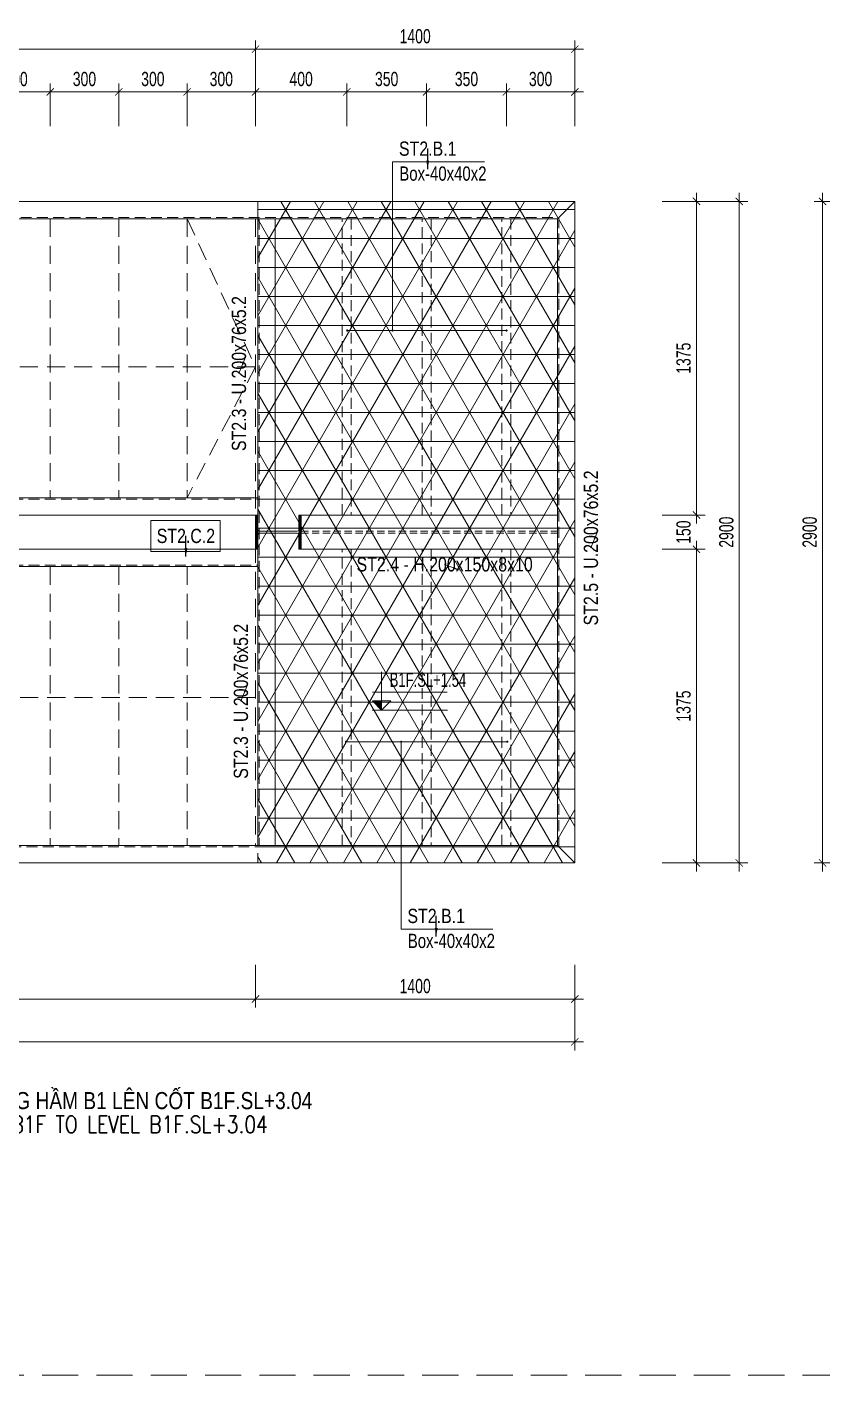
# Model space of a CAD drawing. Header units: millimetres. Extents: x 80771 to 163038, y -101774 to -59328.
# Drawn here: x 106016 to 109502, y -65653 to -59743 of the extents above; entities that cross this region are included whole.
import ezdxf
from ezdxf.enums import TextEntityAlignment as Align

# ---------------------------------------------------------------- set-up
doc = ezdxf.new("R2010")
doc.units = ezdxf.units.MM
doc.linetypes.add('HIDDEN2', pattern=[4.762499999999999, 3.175, -1.5875])
for name, color, linetype, lineweight in [('$0$NDC_S_ANNO', 7, 'Continuous', 20), ('$0$NDC_S_DIM', 1, 'Continuous', 15), ('NDC_S-ANNO', 7, 'Continuous', 20), ('NDC_S-BEAM-NAME-VERT', 7, 'Continuous', 20), ('NDC_S-BEAM-STEL', 30, 'HIDDEN2', 18), ('NDC_S-COLS-NAME', 7, 'Continuous', 20), ('NDC_S-COLS-STEL', 2, 'Continuous', 20), ('NDC_S-DIMS', 1, 'Continuous', 15), ('NDC_S-HIDN', 8, 'HIDDEN2', 13), ('NDC_S-MARK', 1, 'Continuous', 15), ('NDC_S-TABL', 3, 'Continuous', 20), ('NDC_S-TEXT-SYMB', 7, 'Continuous', 20), ('NDC_S-TEXT-VIE', 7, 'Continuous', 20), ('NDC_S_ANNO', 7, 'Continuous', 20), ('NDC_S_BEAM NAME', 7, 'Continuous', 9), ('NDC_S_CONTINUOUS', 3, 'Continuous', 20), ('NDC_S_DIM', 1, 'Continuous', 15), ('NDC_S_ENG TITLE', 3, 'Continuous', 20), ('NDC_S_HATCH MATERIAL', 8, 'Continuous', 13), ('NDC_S_HIDDEN', 8, 'HIDDEN2', 13), ('NDC_S_TEXT SYMBOL', 7, 'Continuous', 20), ('NDC_S_VN TITLE', 6, 'Continuous', 35)]:
    doc.layers.add(name, color=color, linetype=linetype, lineweight=lineweight)
doc.styles.add('$0$ARIAL', font='arial.ttf', dxfattribs={"width": 0.8})
doc.styles.add('$0$NDC_DIM', font='', dxfattribs={"width": 0.75})
doc.styles.add('ARIAL', font='arial.ttf', dxfattribs={"width": 0.8})
doc.styles.add('NDC_ANNO', font='', dxfattribs={"width": 0.8})
doc.styles.add('NDC_ARIAL', font='arial.ttf', dxfattribs={"width": 0.85})
doc.styles.add('NDC_DIM', font='', dxfattribs={"width": 0.75})
doc.styles.add('NDC_EN TXT', font='romans.shx', dxfattribs={"width": 0.8})
doc.styles.add('NDC_VIE TXT', font='arial.ttf', dxfattribs={"width": 0.8})
doc.styles.get('$0$NDC_DIM').set_extended_font_data('Dotum')
doc.styles.get('NDC_ANNO').set_extended_font_data('Dotum')
doc.styles.get('NDC_DIM').set_extended_font_data('Dotum')
doc.dimstyles.new('$0$NDC_dim_iso', dxfattribs={"dimtxt": 2.5, "dimasz": 1, "dimexe": 1.5, "dimexo": 2.5, "dimgap": 1, "dimtad": 1, "dimdec": 0, "dimzin": 0, "dimdsep": 46, "dimtxsty": '$0$NDC_DIM', "dimblk": '$0$DIMMARK', "dimcen": 0.09, "dimdle": 1.2, "dimclrd": 1, "dimclre": 1, "dimclrt": 3, "dimadec": 0, "dimazin": 0, "dimtfac": 1, "dimtdec": 0, "dimtix": 1, "dimtofl": 0, "dimtmove": 0, "dimatfit": 3, "dimfxl": 8, "dimfxlon": 1, "dimtolj": 1, "dimtzin": 0, "dimarcsym": 0})
doc.dimstyles.new('NDC_dim_25', dxfattribs={"dimscale": 25, "dimtxt": 2.5, "dimasz": 1.5, "dimexe": 1.5, "dimexo": 2.5, "dimgap": 1, "dimtad": 1, "dimdec": 0, "dimrnd": 0.001, "dimzin": 0, "dimdsep": 46, "dimtxsty": 'NDC_DIM', "dimblk": 'DIMMARK', "dimcen": 0, "dimdle": 1.2, "dimclrd": 256, "dimclre": 256, "dimclrt": 3, "dimadec": 0, "dimazin": 0, "dimtfac": 1, "dimtdec": 0, "dimtix": 1, "dimtofl": 0, "dimtmove": 2, "dimatfit": 3, "dimfxl": 6, "dimfxlon": 1, "dimtolj": 1, "dimtzin": 0, "dimlwd": -1, "dimlwe": -1, "dimarcsym": 0})
doc.dimstyles.new('NDC_dim_iso', dxfattribs={"dimtxt": 2.5, "dimasz": 1.5, "dimexe": 1.5, "dimexo": 1.5, "dimgap": 1, "dimtad": 1, "dimdec": 0, "dimrnd": 0.001, "dimzin": 0, "dimdsep": 46, "dimtxsty": 'NDC_DIM', "dimblk": 'DIMMARK', "dimcen": 0, "dimdle": 1.2, "dimclrd": 256, "dimclre": 256, "dimclrt": 3, "dimadec": 0, "dimazin": 0, "dimtfac": 1, "dimtdec": 0, "dimtix": 1, "dimtofl": 0, "dimtmove": 2, "dimatfit": 3, "dimfxl": 6, "dimfxlon": 1, "dimtolj": 1, "dimtzin": 0, "dimlwd": -1, "dimlwe": -1, "dimarcsym": 0})
pattern_1 = [(0, (-104314.9308986641, 63407.9157860844), (0, 127), []), (59.99999999999999, (-104314.9308986641, 63407.9157860844), (-109.9852262806237, 63.50000000000001), []), (120, (-104314.9308986641, 63407.9157860844), (-109.9852262806237, -63.49999999999997), [])]

# ---------------------------------------------------------------- blocks, each defined once
blk = doc.blocks.new('*U99')
for p, q in [((0.6502196850394916, 7.480314686706894), (-1.86925590551001, 7.480314686706895)), ((0.9260196850394917, 7.204514686706894), (0.9260196850394938, 0.6695005134808927)), ((1.240980314960485, 7.204514686706894), (1.240980314960487, 0.6695005134808927)), ((1.516780314960485, 7.480314686706894), (4.036255905509978, 7.480314686706897)), ((0.6502196850394913, 0.3937005134808928), (-1.869255905510008, 0.3937005134808915)), ((1.51678031496049, 0.3937005134808931), (4.03625590550998, 0.3937005134808934))]:
    blk.add_line(p, q)
for points in [[(4.036255905509978, 7.480314686706897), (4.036255905509977, 7.874015474108894), (-1.86925590551001, 7.874015474108893), (-1.869255905510011, 7.480314686706895)], [(-1.869255905510008, 0.3937005134808915), (-1.869255905510008, -2.739211066304925e-07), (4.03625590550998, -2.739211047242646e-07), (4.03625590550998, 0.3937005134808934)]]:
    blk.add_lwpolyline(points)
for centre, radius, start, end in [((0.6502196850394917, 7.204514686706894), 0.2757999999999995, 360, 450), ((1.516780314960485, 7.204514686706894), 0.2758, 90, 180), ((0.6502196850394912, 0.6695005134808923), 0.2758, 270, 360), ((1.51678031496049, 0.6695005134808927), 0.2758, 180, 270)]:
    blk.add_arc(centre, radius, start, end)
blk = doc.blocks.new('*U98')
for p, q in [((0.6502196850394916, 7.480314686706894), (-1.86925590551001, 7.480314686706895)), ((0.9260196850394917, 7.204514686706894), (0.9260196850394938, 0.6695005134808927)), ((1.240980314960485, 7.204514686706894), (1.240980314960487, 0.6695005134808927)), ((1.516780314960485, 7.480314686706894), (4.036255905509977, 7.480314686706897)), ((0.6502196850394913, 0.3937005134808928), (-1.869255905510008, 0.3937005134808915)), ((1.51678031496049, 0.3937005134808931), (4.03625590550998, 0.3937005134808935))]:
    blk.add_line(p, q)
for points in [[(4.036255905509977, 7.480314686706897), (4.036255905509977, 7.874015474108894), (-1.869255905510011, 7.874015474108893), (-1.86925590551001, 7.480314686706895)], [(-1.869255905510008, 0.3937005134808915), (-1.869255905510008, -2.739211066304925e-07), (4.036255905509979, -2.73921104666556e-07), (4.03625590550998, 0.3937005134808935)]]:
    blk.add_lwpolyline(points)
for centre, radius, start, end in [((0.6502196850394917, 7.204514686706894), 0.2757999999999995, 360, 450), ((1.516780314960485, 7.204514686706894), 0.2758, 90, 180), ((0.6502196850394912, 0.6695005134808923), 0.2758, 270, 360), ((1.51678031496049, 0.6695005134808927), 0.2758, 180, 270)]:
    blk.add_arc(centre, radius, start, end)
blk = doc.blocks.new('TT2')
at = {"layer": 'NDC_S_HATCH MATERIAL'}
h = blk.add_hatch(dxfattribs=at)
h.set_pattern_fill('NET3', color=256, scale=40)
h.set_pattern_definition(pattern_1)
h.paths.add_polyline_path([(1390, 2900), (0, 2900), (0, 0), (1390, 0)])
h = blk.add_hatch(dxfattribs=at)
h.set_pattern_fill('NET3', color=256, scale=40)
h.set_pattern_definition(pattern_1)
h.paths.add_polyline_path([(4110, 2900), (5500, 2900), (5500, 0), (4110, 0)])
h = blk.add_hatch(dxfattribs=at)
h.set_pattern_fill('ANSI31', color=256)
h.set_pattern_definition([(45, (60363.4880081712, 46292.38062624844), (-2.245064030267288, 2.245064030267288), [])])
edge = h.paths.add_edge_path()
edge.add_line((1209.999999999971, 1375.000000000095), (1199.999999999956, 1375.000000000095))
edge.add_line((1199.999999999942, 1375.000000000095), (1199.999999999942, 1525))
edge.add_line((1199.999999999942, 1525), (1209.999999999956, 1525))
edge = h.paths.add_edge_path()
edge.add_line((1382.994679999902, 1446.000000000051), (1217.005319999967, 1446.000000000051))
edge = h.paths.add_edge_path()
edge.add_line((1382.994679999902, 1454.000000000044), (1217.005319999967, 1454.000000000044))
edge = h.paths.add_edge_path(flags=16)
edge.add_line((1209.999999999971, 1438.994680000054), (1209.999999999971, 1375.000000000095))
edge = h.paths.add_edge_path()
edge.add_line((1389.999999999913, 1438.994680000054), (1389.999999999913, 1375.000000000095))
edge = h.paths.add_edge_path(flags=16)
edge.add_line((1209.999999999971, 1461.005320000048), (1209.999999999971, 1525))
edge = h.paths.add_edge_path()
edge.add_line((1389.999999999913, 1461.005320000048), (1389.999999999913, 1525))
edge = h.paths.add_edge_path()
edge.add_line((1389.999999999913, 1525), (1399.999999999913, 1525))
edge.add_line((1399.999999999913, 1525), (1399.999999999913, 1375.000000000095))
edge.add_line((1399.999999999913, 1375.000000000095), (1389.999999999913, 1375.000000000095))
edge = h.paths.add_edge_path()
edge.add_arc((1217.005319999967, 1438.994680000054), 7.005320000000003, 90, 180)
edge = h.paths.add_edge_path()
edge.add_arc((1217.005319999967, 1461.005320000048), 7.005320000000003, 180, 270)
edge = h.paths.add_edge_path()
edge.add_arc((1382.994679999902, 1438.994680000054), 7.00531999999999, 0, 90)
edge = h.paths.add_edge_path()
edge.add_arc((1382.994679999902, 1461.005320000048), 7.005320000000003, 270, 360)
h = blk.add_hatch(dxfattribs=at)
h.set_pattern_fill('ANSI31', color=256)
h.set_pattern_definition([(45, (60963.48800817126, 46292.38062624838), (-2.245064030267288, 2.245064030267288), [])])
edge = h.paths.add_edge_path()
edge.add_line((4110.000000000015, 1375.000000000044), (4100, 1375.000000000044))
edge.add_line((4099.999999999985, 1375.000000000044), (4099.999999999985, 1524.999999999949))
edge.add_line((4099.999999999985, 1524.999999999949), (4110, 1524.999999999949))
edge = h.paths.add_edge_path()
edge.add_line((4282.994679999945, 1446), (4117.005320000011, 1446))
edge = h.paths.add_edge_path()
edge.add_line((4282.994679999945, 1453.999999999993), (4117.005320000011, 1453.999999999993))
edge = h.paths.add_edge_path(flags=16)
edge.add_line((4110.000000000015, 1438.994680000003), (4110.000000000015, 1375.000000000044))
edge = h.paths.add_edge_path()
edge.add_line((4289.999999999956, 1438.994680000003), (4289.999999999956, 1375.000000000044))
edge = h.paths.add_edge_path(flags=16)
edge.add_line((4110.000000000015, 1461.005319999997), (4110.000000000015, 1524.999999999949))
edge = h.paths.add_edge_path()
edge.add_line((4289.999999999956, 1461.005319999997), (4289.999999999956, 1524.999999999949))
edge = h.paths.add_edge_path()
edge.add_line((4289.999999999956, 1524.999999999949), (4299.999999999956, 1524.999999999949))
edge.add_line((4299.999999999956, 1524.999999999949), (4299.999999999956, 1375.000000000044))
edge.add_line((4299.999999999956, 1375.000000000044), (4289.999999999956, 1375.000000000044))
edge = h.paths.add_edge_path()
edge.add_arc((4117.005320000011, 1438.994680000003), 7.005320000000003, 90, 180)
edge = h.paths.add_edge_path()
edge.add_arc((4117.005320000011, 1461.005319999997), 7.005320000000003, 180, 270)
edge = h.paths.add_edge_path()
edge.add_arc((4282.994679999945, 1438.994680000003), 7.00531999999999, 0, 90)
edge = h.paths.add_edge_path()
edge.add_arc((4282.994679999945, 1461.005319999997), 7.005320000000003, 270, 360)
at = {"layer": 'NDC_S-BEAM-STEL', "ltscale": 15}
for p, q in [((1384, 2824), (1384, 76)), ((4116.00000000016, 2824), (4116.00000000016, 76)), ((1390, 1594.999999999949), (4110.00000000016, 1594.999999999949)), ((1390, 1305.000000000095), (4110.00000000016, 1305.000000000095))]:
    blk.add_line(p, q, dxfattribs=at)
for points in [[(69.99999999998545, 2830.000000000015), (5430.000000000015, 2830.000000000015), (5430.000000000015, 69.99999999998545), (69.99999999998545, 69.99999999998545)], [(320.0000758170208, 2824.000019402971), (280.0000758170208, 2824.000019402971), (279.9999999999127, 1524.99998059708), (319.9999999999127, 1524.99998059708)], [(670.0000758170208, 2824), (630.0000758170208, 2824), (629.9999999999127, 1524.999961194109), (669.9999999999127, 1524.999961194109)], [(1020.000075817021, 2824), (980.0000758170208, 2824), (979.9999999999127, 1524.999961194109), (1019.999999999913, 1524.999961194109)], [(4479.999924182979, 2824), (4519.999924182979, 2824), (4520.000000000087, 1524.999961194109), (4480.000000000087, 1524.999961194109)], [(4829.999924182979, 2824), (4869.999924182979, 2824), (4870.000000000087, 1524.999961194109), (4830.000000000087, 1524.999961194109)], [(5179.999924182979, 2824.000019402971), (5219.999924182979, 2824.000019402971), (5220.000000000087, 1524.99998059708), (5180.000000000087, 1524.99998059708)], [(320.0000758170208, 1375.000019403058), (280.0000758170208, 1375.000019403058), (279.9999999999127, 75.99998059716745), (319.9999999999127, 75.99998059716745)], [(670.0000758170208, 1375.000000000087), (630.0000758170208, 1375.000000000087), (629.9999999999127, 75.99996119419666), (669.9999999999127, 75.99996119419666)], [(1020.000075817021, 1375.000000000087), (980.0000758170208, 1375.000000000087), (979.9999999999127, 75.99996119419666), (1019.999999999913, 75.99996119419666)], [(4479.999924182979, 1375.000000000087), (4519.999924182979, 1375.000000000087), (4520.000000000087, 75.99996119419666), (4480.000000000087, 75.99996119419666)], [(4829.999924182979, 1375.000000000087), (4869.999924182979, 1375.000000000087), (4870.000000000087, 75.99996119419666), (4830.000000000087, 75.99996119419666)], [(5179.999924182979, 1375.000019403058), (5219.999924182979, 1375.000019403058), (5220.000000000087, 75.99998059716745), (5180.000000000087, 75.99998059716745)]]:
    blk.add_lwpolyline(points, close=True, dxfattribs=at)
at = {"layer": 'NDC_S-HIDN', "ltscale": 25}
for p, q in [((1400.000000000087, 1525.000000000029), (1400.000000000087, 2824)), ((1700, 2824), (1700, 1600.999999999956)), ((2000, 2824), (2000, 1600.999999999956)), ((2300, 2824), (2300, 1600.999999999956)), ((2600, 2824), (2600, 1600.999999999956)), ((2900, 2824), (2900, 1600.999999999956)), ((3200, 2824), (3200, 1600.999999999956)), ((3500, 2824), (3500, 1600.999999999956)), ((3800, 2824), (3800, 1600.999999999956)), ((4100, 2824), (4100, 76)), ((1400.000000000087, 2174.500000000015), (4100, 2174.500000000015)), ((1400.000000000029, 1298.999999999971), (1400.000000000116, 76)), ((1700, 1299.000000000095), (1700, 76)), ((1999.999999999985, 1299.000000000102), (2000, 76)), ((2300, 1299.000000000102), (2300, 76)), ((2599.999999999985, 1299.000000000102), (2600, 76)), ((2900.000000000015, 1299.000000000102), (2900, 76)), ((3200, 1299.000000000102), (3200, 76)), ((3499.999999999985, 1299.000000000102), (3500, 76)), ((3800, 1299.000000000102), (3800, 76))]:
    blk.add_line(p, q, dxfattribs=at)
at = {"layer": 'NDC_S-HIDN', "ltscale": 10}
for p, q in [((1199.999999999942, 1454.000000000051), (76, 1454.000000000044)), ((1199.999999999942, 1446.000000000051), (76, 1446.000000000044)), ((4300.000000000131, 1454.000000000022), (5424, 1454.000000000015)), ((4300.000000000131, 1446.000000000022), (5424, 1446.000000000015))]:
    blk.add_line(p, q, dxfattribs=at)
at = {"layer": 'NDC_S-HIDN', "ltscale": 25}
for points in [[(1390, 2900), (0, 2900), (0, 0), (1390, 0)], [(5500.00000000016, 2900), (4110.00000000016, 2900), (4110.00000000016, 0), (5500.00000000016, 0)]]:
    blk.add_lwpolyline(points, close=True, dxfattribs=at)
for points in [[(3800, 2824), (4100, 2174.500000000015), (3800, 1600.999999999949)], [(1700, 1299.000000000095), (1400.000000000073, 725.4999999998545), (1700, 76)], [(4100, 725.4999999998545), (1400.000000000073, 725.4999999998545)]]:
    blk.add_lwpolyline(points, dxfattribs=at)
at = {"layer": 'NDC_S-TABL'}
for p, q in [((0, 2900), (76, 2824)), ((5424, 2824), (5500, 2900)), ((76, 76), (0, 0)), ((5424, 76), (5500, 0))]:
    blk.add_line(p, q, dxfattribs=at)
for points in [[(0, 2900), (5500, 2900), (5500, 0), (0, 0)], [(76, 2824), (5424, 2824), (5424, 76), (76, 76)]]:
    blk.add_lwpolyline(points, close=True, dxfattribs=at)
at = {"layer": 'NDC_S_CONTINUOUS'}
for p, q in [((1314, 2824), (1314, 76)), ((1390, 2824), (1390, 76)), ((4110.00000000016, 2824), (4110.00000000016, 76)), ((4186.00000000016, 2824), (4186.00000000016, 76)), ((1390, 1600.999999999949), (4110.00000000016, 1600.999999999949)), ((1199.999999999942, 1525.00000000008), (76, 1525.00000000008)), ((4300.000000000131, 1525.000000000051), (5424, 1525.000000000051)), ((1199.999999999942, 1375.000000000095), (76, 1375.000000000095)), ((4300.000000000131, 1375.000000000065), (5424, 1375.000000000065)), ((1390, 1299.000000000095), (4110.00000000016, 1299.000000000095))]:
    blk.add_line(p, q, dxfattribs=at)
blk.add_lwpolyline([(1209.999999999971, 1525.00000000008), (1199.999999999942, 1525.00000000008), (1199.999999999942, 1375.000000000022), (1209.999999999971, 1375.000000000022)], dxfattribs=at)
blk.add_lwpolyline([(1399.999999999913, 1525), (4100, 1525), (4100, 1375.000000000044), (1399.999999999913, 1375.000000000044)], close=True, dxfattribs=at)
at = {"layer": 'NDC_S-COLS-STEL', "xscale": -25.40000000000001, "yscale": 25.40000000000001, "zscale": 25.4, "rotation": 270}
for name, p in [('*U99', (1200.000006957547, 1422.479100000048)), ('*U98', (4100.000006957591, 1422.479099999997))]:
    blk.add_blockref(name, p, dxfattribs=at)
blk = doc.blocks.new('DIMMARK')
at = {"layer": 'NDC_S_DIM', "color": 1}
blk.add_line((-1.5, 0), (1, 0), dxfattribs=at)
at = {"layer": 'NDC_S_DIM', "color": 2, "const_width": 0.1}
blk.add_lwpolyline([(-0.4242640687119285, -0.4242640687119285), (0.4242640687119285, 0.4242640687119285)], dxfattribs=at)
blk = doc.blocks.new('*D114')
at = {"layer": 'Defpoints', "color": 0, "transparency": 16777216}
for p in [(104317.9395181131, -63407.91578608439), (107017.9395181131, -63407.91578608439), (107017.9395181131, -64004.35391925103)]:
    blk.add_point(p, dxfattribs=at)
at = {"layer": 'NDC_S_DIM', "transparency": 16777216}
for p, q in [((104317.9395181131, -63854.35391925103), (104317.9395181131, -64041.85391925103)), ((107017.9395181131, -63854.35391925103), (107017.9395181131, -64041.85391925103)), ((104355.4395181131, -64004.35391925103), (106980.4395181131, -64004.35391925103))]:
    blk.add_line(p, q, dxfattribs=at)
at = {"layer": 'NDC_S_DIM', "transparency": 16777216, "xscale": 37.5, "yscale": 37.5, "zscale": 37.5, "rotation": 180}
blk.add_blockref('DIMMARK', (104317.9395181131, -64004.35391925103), dxfattribs=at)
at = {"layer": 'NDC_S_DIM', "transparency": 16777216, "xscale": 37.5, "yscale": 37.5, "zscale": 37.5}
blk.add_blockref('DIMMARK', (107017.9395181131, -64004.35391925103), dxfattribs=at)
at = {"layer": 'NDC_S_DIM', "color": 3, "transparency": 16777216, "insert": (105667.9395181131, -63948.06151762281), "char_height": 62.5, "attachment_point": 5, "style": 'NDC_DIM'}
blk.add_mtext('\\A1;2700', dxfattribs=at)
blk = doc.blocks.new('*D115')
at = {"layer": 'Defpoints', "color": 0, "transparency": 16777216}
for p in [(107017.939518113, -63407.91578608439), (108417.9395181132, -63407.91578608439), (108417.9395181132, -64004.35391925103)]:
    blk.add_point(p, dxfattribs=at)
at = {"layer": 'NDC_S_DIM', "transparency": 16777216}
for p, q in [((107017.939518113, -63854.35391925103), (107017.939518113, -64041.85391925103)), ((108417.9395181132, -63854.35391925103), (108417.9395181132, -64041.85391925103)), ((107055.439518113, -64004.35391925103), (108380.4395181132, -64004.35391925103))]:
    blk.add_line(p, q, dxfattribs=at)
at = {"layer": 'NDC_S_DIM', "transparency": 16777216, "xscale": 37.5, "yscale": 37.5, "zscale": 37.5, "rotation": 180}
blk.add_blockref('DIMMARK', (107017.939518113, -64004.35391925103), dxfattribs=at)
at = {"layer": 'NDC_S_DIM', "transparency": 16777216, "xscale": 37.5, "yscale": 37.5, "zscale": 37.5}
blk.add_blockref('DIMMARK', (108417.9395181132, -64004.35391925103), dxfattribs=at)
at = {"layer": 'NDC_S_DIM', "color": 3, "transparency": 16777216, "insert": (107717.9395181131, -63948.06151762281), "char_height": 62.5, "attachment_point": 5, "style": 'NDC_DIM'}
blk.add_mtext('\\A1;1400', dxfattribs=at)
blk = doc.blocks.new('*D116')
at = {"layer": 'Defpoints', "color": 0, "transparency": 16777216}
for p in [(102917.9395181131, -63407.91578608439), (108417.9395181132, -63407.91578608439), (108417.9395181132, -64191.85391925103)]:
    blk.add_point(p, dxfattribs=at)
at = {"layer": 'NDC_S_DIM', "transparency": 16777216}
for p, q in [((102917.9395181131, -64041.85391925103), (102917.9395181131, -64229.35391925103)), ((108417.9395181132, -64041.85391925103), (108417.9395181132, -64229.35391925103)), ((102955.4395181131, -64191.85391925103), (108380.4395181132, -64191.85391925103))]:
    blk.add_line(p, q, dxfattribs=at)
at = {"layer": 'NDC_S_DIM', "transparency": 16777216, "xscale": 37.5, "yscale": 37.5, "zscale": 37.5, "rotation": 180}
blk.add_blockref('DIMMARK', (102917.9395181131, -64191.85391925103), dxfattribs=at)
at = {"layer": 'NDC_S_DIM', "transparency": 16777216, "xscale": 37.5, "yscale": 37.5, "zscale": 37.5}
blk.add_blockref('DIMMARK', (108417.9395181132, -64191.85391925103), dxfattribs=at)
at = {"layer": 'NDC_S_DIM', "color": 3, "transparency": 16777216, "insert": (105667.9395181131, -64135.56151762281), "char_height": 62.5, "attachment_point": 5, "style": 'NDC_DIM'}
blk.add_mtext('\\A1;5500', dxfattribs=at)
blk = doc.blocks.new('*D117')
at = {"layer": 'Defpoints', "color": 0, "transparency": 16777216}
for p in [(108417.9395181133, -62032.91578608438), (108951.1540079479, -62032.91578608438), (108417.9395181133, -63407.91578608442)]:
    blk.add_point(p, dxfattribs=at)
at = {"layer": 'NDC_S_DIM', "transparency": 16777216}
for p, q in [((108801.1540079479, -62032.91578608438), (108988.6540079479, -62032.91578608438)), ((108951.1540079479, -63370.41578608442), (108951.1540079479, -62070.41578608438)), ((108801.1540079479, -63407.91578608442), (108988.6540079479, -63407.91578608442))]:
    blk.add_line(p, q, dxfattribs=at)
at = {"layer": 'NDC_S_DIM', "transparency": 16777216, "xscale": 37.5, "yscale": 37.5, "zscale": 37.5}
for p, rotation in [((108951.1540079479, -62032.91578608438), 90), ((108951.1540079479, -63407.91578608442), 270)]:
    blk.add_blockref('DIMMARK', p, dxfattribs=dict(at, rotation=rotation))
at = {"layer": 'NDC_S_DIM', "color": 3, "transparency": 16777216, "insert": (108894.8616063196, -62720.41578608441), "char_height": 62.5, "attachment_point": 5, "rotation": 90, "style": 'NDC_DIM'}
blk.add_mtext('\\A1;1375', dxfattribs=at)
blk = doc.blocks.new('*D118')
at = {"layer": 'Defpoints', "color": 0, "transparency": 16777216}
for p in [(108417.9395181133, -61882.91578608436), (108951.154007948, -61882.91578608436), (108417.9395181133, -62032.91578608438)]:
    blk.add_point(p, dxfattribs=at)
at = {"layer": 'NDC_S_DIM', "transparency": 16777216}
for p, q in [((108951.154007948, -61845.41578608436), (108951.154007948, -61807.91578608436)), ((108801.154007948, -61882.91578608436), (108988.654007948, -61882.91578608436)), ((108801.154007948, -62032.91578608438), (108988.654007948, -62032.91578608438)), ((108951.154007948, -62070.41578608438), (108951.154007948, -62107.91578608438))]:
    blk.add_line(p, q, dxfattribs=at)
at = {"layer": 'NDC_S_DIM', "transparency": 16777216, "xscale": 37.5, "yscale": 37.5, "zscale": 37.5}
for p, rotation in [((108951.154007948, -61882.91578608436), 270), ((108951.154007948, -62032.91578608438), 90)]:
    blk.add_blockref('DIMMARK', p, dxfattribs=dict(at, rotation=rotation))
at = {"layer": 'NDC_S_DIM', "color": 3, "transparency": 16777216, "insert": (108894.8616063197, -61957.91578608438), "char_height": 62.5, "attachment_point": 5, "rotation": 90, "style": 'NDC_DIM'}
blk.add_mtext('\\A1;150', dxfattribs=at)
blk = doc.blocks.new('*D119')
at = {"layer": 'Defpoints', "color": 0, "transparency": 16777216}
for p in [(108417.9395181133, -60507.91578608442), (108951.1540079481, -60507.91578608442), (108417.9395181133, -61882.91578608436)]:
    blk.add_point(p, dxfattribs=at)
at = {"layer": 'NDC_S_DIM', "transparency": 16777216}
for p, q in [((108801.1540079481, -60507.91578608442), (108988.6540079481, -60507.91578608442)), ((108951.1540079481, -61845.41578608436), (108951.1540079481, -60545.41578608442)), ((108801.1540079481, -61882.91578608436), (108988.6540079481, -61882.91578608436))]:
    blk.add_line(p, q, dxfattribs=at)
at = {"layer": 'NDC_S_DIM', "transparency": 16777216, "xscale": 37.5, "yscale": 37.5, "zscale": 37.5}
for p, rotation in [((108951.1540079481, -60507.91578608442), 90), ((108951.1540079481, -61882.91578608436), 270)]:
    blk.add_blockref('DIMMARK', p, dxfattribs=dict(at, rotation=rotation))
at = {"layer": 'NDC_S_DIM', "color": 3, "transparency": 16777216, "insert": (108894.8616063198, -61195.41578608441), "char_height": 62.5, "attachment_point": 5, "rotation": 90, "style": 'NDC_DIM'}
blk.add_mtext('\\A1;1375', dxfattribs=at)
blk = doc.blocks.new('*D120')
at = {"layer": 'Defpoints', "color": 0, "transparency": 16777216}
for p in [(108417.9395181133, -60507.91578608428), (109138.6540079481, -60507.91578608428), (108417.9395181133, -63407.91578608442)]:
    blk.add_point(p, dxfattribs=at)
at = {"layer": 'NDC_S_DIM', "transparency": 16777216}
for p, q in [((108988.6540079481, -60507.91578608428), (109176.1540079481, -60507.91578608428)), ((109138.6540079481, -63370.41578608442), (109138.6540079481, -60545.41578608428)), ((108988.6540079481, -63407.91578608442), (109176.1540079481, -63407.91578608442))]:
    blk.add_line(p, q, dxfattribs=at)
at = {"layer": 'NDC_S_DIM', "transparency": 16777216, "xscale": 37.5, "yscale": 37.5, "zscale": 37.5}
for p, rotation in [((109138.6540079481, -60507.91578608428), 90), ((109138.6540079481, -63407.91578608442), 270)]:
    blk.add_blockref('DIMMARK', p, dxfattribs=dict(at, rotation=rotation))
at = {"layer": 'NDC_S_DIM', "color": 3, "transparency": 16777216, "insert": (109082.3616063198, -61957.91578608436), "char_height": 62.5, "attachment_point": 5, "rotation": 90, "style": 'NDC_DIM'}
blk.add_mtext('\\A1;2900', dxfattribs=at)
blk = doc.blocks.new('*D134')
at = {"layer": 'Defpoints', "color": 0, "transparency": 16777216}
for p in [(106117.939518113, -60028.17905960022), (105817.939518113, -60507.91578608439), (106117.939518113, -60507.91578608439)]:
    blk.add_point(p, dxfattribs=at)
at = {"layer": 'NDC_S_DIM', "transparency": 16777216}
for p, q in [((105817.939518113, -60178.17905960022), (105817.939518113, -59990.67905960022)), ((105855.439518113, -60028.17905960022), (106080.439518113, -60028.17905960022)), ((106117.939518113, -60178.17905960022), (106117.939518113, -59990.67905960022))]:
    blk.add_line(p, q, dxfattribs=at)
at = {"layer": 'NDC_S_DIM', "transparency": 16777216, "xscale": 37.5, "yscale": 37.5, "zscale": 37.5, "rotation": 180}
blk.add_blockref('DIMMARK', (105817.939518113, -60028.17905960022), dxfattribs=at)
at = {"layer": 'NDC_S_DIM', "transparency": 16777216, "xscale": 37.5, "yscale": 37.5, "zscale": 37.5}
blk.add_blockref('DIMMARK', (106117.939518113, -60028.17905960022), dxfattribs=at)
at = {"layer": 'NDC_S_DIM', "color": 3, "transparency": 16777216, "insert": (105967.939518113, -59971.886657972), "char_height": 62.5, "attachment_point": 5, "style": 'NDC_DIM'}
blk.add_mtext('\\A1;300', dxfattribs=at)
blk = doc.blocks.new('*D135')
at = {"layer": 'Defpoints', "color": 0, "transparency": 16777216}
for p in [(106417.939518113, -60028.17905960022), (106117.939518113, -60507.91578608439), (106417.939518113, -60507.91578608439)]:
    blk.add_point(p, dxfattribs=at)
at = {"layer": 'NDC_S_DIM', "transparency": 16777216}
for p, q in [((106117.939518113, -60178.17905960022), (106117.939518113, -59990.67905960022)), ((106155.439518113, -60028.17905960022), (106380.439518113, -60028.17905960022)), ((106417.939518113, -60178.17905960022), (106417.939518113, -59990.67905960022))]:
    blk.add_line(p, q, dxfattribs=at)
at = {"layer": 'NDC_S_DIM', "transparency": 16777216, "xscale": 37.5, "yscale": 37.5, "zscale": 37.5, "rotation": 180}
blk.add_blockref('DIMMARK', (106117.939518113, -60028.17905960022), dxfattribs=at)
at = {"layer": 'NDC_S_DIM', "transparency": 16777216, "xscale": 37.5, "yscale": 37.5, "zscale": 37.5}
blk.add_blockref('DIMMARK', (106417.939518113, -60028.17905960022), dxfattribs=at)
at = {"layer": 'NDC_S_DIM', "color": 3, "transparency": 16777216, "insert": (106267.939518113, -59971.886657972), "char_height": 62.5, "attachment_point": 5, "style": 'NDC_DIM'}
blk.add_mtext('\\A1;300', dxfattribs=at)
blk = doc.blocks.new('*D136')
at = {"layer": 'Defpoints', "color": 0, "transparency": 16777216}
for p in [(106717.939518113, -60028.17905960022), (106417.939518113, -60507.91578608439), (106717.939518113, -60507.91578608439)]:
    blk.add_point(p, dxfattribs=at)
at = {"layer": 'NDC_S_DIM', "transparency": 16777216}
for p, q in [((106417.939518113, -60178.17905960022), (106417.939518113, -59990.67905960022)), ((106455.439518113, -60028.17905960022), (106680.439518113, -60028.17905960022)), ((106717.939518113, -60178.17905960022), (106717.939518113, -59990.67905960022))]:
    blk.add_line(p, q, dxfattribs=at)
at = {"layer": 'NDC_S_DIM', "transparency": 16777216, "xscale": 37.5, "yscale": 37.5, "zscale": 37.5, "rotation": 180}
blk.add_blockref('DIMMARK', (106417.939518113, -60028.17905960022), dxfattribs=at)
at = {"layer": 'NDC_S_DIM', "transparency": 16777216, "xscale": 37.5, "yscale": 37.5, "zscale": 37.5}
blk.add_blockref('DIMMARK', (106717.939518113, -60028.17905960022), dxfattribs=at)
at = {"layer": 'NDC_S_DIM', "color": 3, "transparency": 16777216, "insert": (106567.939518113, -59971.886657972), "char_height": 62.5, "attachment_point": 5, "style": 'NDC_DIM'}
blk.add_mtext('\\A1;300', dxfattribs=at)
blk = doc.blocks.new('*D137')
at = {"layer": 'Defpoints', "color": 0, "transparency": 16777216}
for p in [(107017.939518113, -60028.17905960022), (106717.939518113, -60507.91578608439), (107017.939518113, -60507.91578608439)]:
    blk.add_point(p, dxfattribs=at)
at = {"layer": 'NDC_S_DIM', "transparency": 16777216}
for p, q in [((106717.939518113, -60178.17905960022), (106717.939518113, -59990.67905960022)), ((106755.439518113, -60028.17905960022), (106980.439518113, -60028.17905960022)), ((107017.939518113, -60178.17905960022), (107017.939518113, -59990.67905960022))]:
    blk.add_line(p, q, dxfattribs=at)
at = {"layer": 'NDC_S_DIM', "transparency": 16777216, "xscale": 37.5, "yscale": 37.5, "zscale": 37.5, "rotation": 180}
blk.add_blockref('DIMMARK', (106717.939518113, -60028.17905960022), dxfattribs=at)
at = {"layer": 'NDC_S_DIM', "transparency": 16777216, "xscale": 37.5, "yscale": 37.5, "zscale": 37.5}
blk.add_blockref('DIMMARK', (107017.939518113, -60028.17905960022), dxfattribs=at)
at = {"layer": 'NDC_S_DIM', "color": 3, "transparency": 16777216, "insert": (106867.939518113, -59971.886657972), "char_height": 62.5, "attachment_point": 5, "style": 'NDC_DIM'}
blk.add_mtext('\\A1;300', dxfattribs=at)
blk = doc.blocks.new('*D138')
at = {"layer": 'Defpoints', "color": 0, "transparency": 16777216}
for p in [(107417.939442296, -60028.17905960022), (107017.939518113, -60507.91578608439), (107417.939442296, -60507.91578608439)]:
    blk.add_point(p, dxfattribs=at)
at = {"layer": 'NDC_S_DIM', "transparency": 16777216}
for p, q in [((107017.939518113, -60178.17905960022), (107017.939518113, -59990.67905960022)), ((107055.439518113, -60028.17905960022), (107380.439442296, -60028.17905960022)), ((107417.939442296, -60178.17905960022), (107417.939442296, -59990.67905960022))]:
    blk.add_line(p, q, dxfattribs=at)
at = {"layer": 'NDC_S_DIM', "transparency": 16777216, "xscale": 37.5, "yscale": 37.5, "zscale": 37.5, "rotation": 180}
blk.add_blockref('DIMMARK', (107017.939518113, -60028.17905960022), dxfattribs=at)
at = {"layer": 'NDC_S_DIM', "transparency": 16777216, "xscale": 37.5, "yscale": 37.5, "zscale": 37.5}
blk.add_blockref('DIMMARK', (107417.939442296, -60028.17905960022), dxfattribs=at)
at = {"layer": 'NDC_S_DIM', "color": 3, "transparency": 16777216, "insert": (107217.9394802045, -59971.886657972), "char_height": 62.5, "attachment_point": 5, "style": 'NDC_DIM'}
blk.add_mtext('\\A1;400', dxfattribs=at)
blk = doc.blocks.new('*D139')
at = {"layer": 'Defpoints', "color": 0, "transparency": 16777216}
for p in [(107767.939442296, -60028.17905960022), (107417.939442296, -60507.91578608439), (107767.939442296, -60507.91578608439)]:
    blk.add_point(p, dxfattribs=at)
at = {"layer": 'NDC_S_DIM', "transparency": 16777216}
for p, q in [((107417.939442296, -60178.17905960022), (107417.939442296, -59990.67905960022)), ((107455.439442296, -60028.17905960022), (107730.439442296, -60028.17905960022)), ((107767.939442296, -60178.17905960022), (107767.939442296, -59990.67905960022))]:
    blk.add_line(p, q, dxfattribs=at)
at = {"layer": 'NDC_S_DIM', "transparency": 16777216, "xscale": 37.5, "yscale": 37.5, "zscale": 37.5, "rotation": 180}
blk.add_blockref('DIMMARK', (107417.939442296, -60028.17905960022), dxfattribs=at)
at = {"layer": 'NDC_S_DIM', "transparency": 16777216, "xscale": 37.5, "yscale": 37.5, "zscale": 37.5}
blk.add_blockref('DIMMARK', (107767.939442296, -60028.17905960022), dxfattribs=at)
at = {"layer": 'NDC_S_DIM', "color": 3, "transparency": 16777216, "insert": (107592.939442296, -59971.886657972), "char_height": 62.5, "attachment_point": 5, "style": 'NDC_DIM'}
blk.add_mtext('\\A1;350', dxfattribs=at)
blk = doc.blocks.new('*D140')
at = {"layer": 'Defpoints', "color": 0, "transparency": 16777216}
for p in [(108117.939442296, -60028.17905960022), (107767.939442296, -60507.91578608439), (108117.939442296, -60507.91578608439)]:
    blk.add_point(p, dxfattribs=at)
at = {"layer": 'NDC_S_DIM', "transparency": 16777216}
for p, q in [((107767.939442296, -60178.17905960022), (107767.939442296, -59990.67905960022)), ((107805.439442296, -60028.17905960022), (108080.439442296, -60028.17905960022)), ((108117.939442296, -60178.17905960022), (108117.939442296, -59990.67905960022))]:
    blk.add_line(p, q, dxfattribs=at)
at = {"layer": 'NDC_S_DIM', "transparency": 16777216, "xscale": 37.5, "yscale": 37.5, "zscale": 37.5, "rotation": 180}
blk.add_blockref('DIMMARK', (107767.939442296, -60028.17905960022), dxfattribs=at)
at = {"layer": 'NDC_S_DIM', "transparency": 16777216, "xscale": 37.5, "yscale": 37.5, "zscale": 37.5}
blk.add_blockref('DIMMARK', (108117.939442296, -60028.17905960022), dxfattribs=at)
at = {"layer": 'NDC_S_DIM', "color": 3, "transparency": 16777216, "insert": (107942.939442296, -59971.886657972), "char_height": 62.5, "attachment_point": 5, "style": 'NDC_DIM'}
blk.add_mtext('\\A1;350', dxfattribs=at)
blk = doc.blocks.new('*D141')
at = {"layer": 'Defpoints', "color": 0, "transparency": 16777216}
for p in [(108417.9395181132, -60028.17905960022), (108117.939442296, -60507.91578608439), (108417.9395181132, -60507.91578608439)]:
    blk.add_point(p, dxfattribs=at)
at = {"layer": 'NDC_S_DIM', "transparency": 16777216}
for p, q in [((108117.939442296, -60178.17905960022), (108117.939442296, -59990.67905960022)), ((108155.439442296, -60028.17905960022), (108380.4395181132, -60028.17905960022)), ((108417.9395181132, -60178.17905960022), (108417.9395181132, -59990.67905960022))]:
    blk.add_line(p, q, dxfattribs=at)
at = {"layer": 'NDC_S_DIM', "transparency": 16777216, "xscale": 37.5, "yscale": 37.5, "zscale": 37.5, "rotation": 180}
blk.add_blockref('DIMMARK', (108117.939442296, -60028.17905960022), dxfattribs=at)
at = {"layer": 'NDC_S_DIM', "transparency": 16777216, "xscale": 37.5, "yscale": 37.5, "zscale": 37.5}
blk.add_blockref('DIMMARK', (108417.9395181132, -60028.17905960022), dxfattribs=at)
at = {"layer": 'NDC_S_DIM', "color": 3, "transparency": 16777216, "insert": (108267.9394802046, -59971.886657972), "char_height": 62.5, "attachment_point": 5, "style": 'NDC_DIM'}
blk.add_mtext('\\A1;300', dxfattribs=at)
blk = doc.blocks.new('*D143')
at = {"layer": 'Defpoints', "color": 0, "transparency": 16777216}
for p in [(107017.9395181131, -59840.67905960022), (104317.9395181131, -60507.91578608439), (107017.9395181131, -60507.91578608439)]:
    blk.add_point(p, dxfattribs=at)
at = {"layer": 'NDC_S_DIM', "transparency": 16777216}
for p, q in [((104317.9395181131, -59990.67905960022), (104317.9395181131, -59803.17905960022)), ((104355.4395181131, -59840.67905960022), (106980.4395181131, -59840.67905960022)), ((107017.9395181131, -59990.67905960022), (107017.9395181131, -59803.17905960022))]:
    blk.add_line(p, q, dxfattribs=at)
at = {"layer": 'NDC_S_DIM', "transparency": 16777216, "xscale": 37.5, "yscale": 37.5, "zscale": 37.5, "rotation": 180}
blk.add_blockref('DIMMARK', (104317.9395181131, -59840.67905960022), dxfattribs=at)
at = {"layer": 'NDC_S_DIM', "transparency": 16777216, "xscale": 37.5, "yscale": 37.5, "zscale": 37.5}
blk.add_blockref('DIMMARK', (107017.9395181131, -59840.67905960022), dxfattribs=at)
at = {"layer": 'NDC_S_DIM', "color": 3, "transparency": 16777216, "insert": (105667.9395181131, -59784.386657972), "char_height": 62.5, "attachment_point": 5, "style": 'NDC_DIM'}
blk.add_mtext('\\A1;2700', dxfattribs=at)
blk = doc.blocks.new('*D144')
at = {"layer": 'Defpoints', "color": 0, "transparency": 16777216}
for p in [(108417.9395181132, -59840.67905960022), (107017.9395181131, -60507.91578608439), (108417.9395181132, -60507.91578608439)]:
    blk.add_point(p, dxfattribs=at)
at = {"layer": 'NDC_S_DIM', "transparency": 16777216}
for p, q in [((107017.9395181131, -59990.67905960022), (107017.9395181131, -59803.17905960022)), ((107055.4395181131, -59840.67905960022), (108380.4395181132, -59840.67905960022)), ((108417.9395181132, -59990.67905960022), (108417.9395181132, -59803.17905960022))]:
    blk.add_line(p, q, dxfattribs=at)
at = {"layer": 'NDC_S_DIM', "transparency": 16777216, "xscale": 37.5, "yscale": 37.5, "zscale": 37.5, "rotation": 180}
blk.add_blockref('DIMMARK', (107017.9395181131, -59840.67905960022), dxfattribs=at)
at = {"layer": 'NDC_S_DIM', "transparency": 16777216, "xscale": 37.5, "yscale": 37.5, "zscale": 37.5}
blk.add_blockref('DIMMARK', (108417.9395181132, -59840.67905960022), dxfattribs=at)
at = {"layer": 'NDC_S_DIM', "color": 3, "transparency": 16777216, "insert": (107717.9395181131, -59784.386657972), "char_height": 62.5, "attachment_point": 5, "style": 'NDC_DIM'}
blk.add_mtext('\\A1;1400', dxfattribs=at)
blk = doc.blocks.new('kata_block_CT')
at = {"layer": 'NDC_S_ANNO'}
blk.add_hatch(color=3, dxfattribs=at).paths.add_polyline_path([(0, 1.596954857557648), (-1.612010908633238, 1.596954857557648), (0, 0)])
at = {"layer": 'NDC_S_ANNO', "ltscale": 50}
h = blk.add_hatch(dxfattribs=at)
h.set_pattern_fill('ANSI31', color=256, scale=1.406250541793835, style=0)
h.set_pattern_definition([(45.00000000000001, (0, 5.456968210637569e-12), (-3.157122508925224, 3.157122508925225), [])])
h.paths.add_polyline_path([(0, 1.596954857557648), (0, 0), (1.612010908924276, 1.596954857557648)])
for p, q in [((-1.592704896858777, 3.140833880479477), (11.46947077315417, 3.140833880479477)), ((11.56125648126181, 5.456968210637569e-12), (-1.63869572513795, 5.456968210637569e-12))]:
    blk.add_line(p, q, dxfattribs=at)
for points in [[(0, 6.69495074864426), (0, 0)], [(0, 0), (-1.612010908924276, 1.596954857557648), (0, 1.596954857557648)], [(0, 0), (1.612010908924276, 1.596954857557648), (0, 1.596954857557648)]]:
    blk.add_lwpolyline(points, dxfattribs=at)
at = {"layer": 'NDC_S_ANNO', "color": 8, "ltscale": 50}
blk.add_lwpolyline([(0, 0), (-1.612010908633238, 1.596954857557648), (0, 1.596954857557648)], dxfattribs=at)
at = {"layer": 'NDC_S_TEXT SYMBOL', "color": 3, "style": 'NDC_ANNO', "width": 0.8}
blk.add_attdef('CT', (1.409564409346785, 4.068271311703938), '', height=2.5, dxfattribs=at)
blk = doc.blocks.new('$0$DIMMARK')
at = {"layer": '$0$NDC_S_DIM', "color": 1}
blk.add_line((-1.5, 0), (1, 0), dxfattribs=at)
at = {"layer": '$0$NDC_S_DIM', "color": 2, "const_width": 0.1}
blk.add_lwpolyline([(-0.4242640687119285, -0.4242640687119285), (0.4242640687119285, 0.4242640687119285)], dxfattribs=at)
blk = doc.blocks.new('Drawing name_symbol')
at = {"layer": 'NDC_S_ENG TITLE', "style": 'NDC_EN TXT', "width": 0.8}
blk.add_attdef('SECTDET1', text='', height=5, dxfattribs=at).set_placement((0, 1.011264427095739), align=Align.CENTER)
at = {"layer": 'NDC_S_TEXT SYMBOL', "lineweight": 25, "style": 'NDC_ANNO', "width": 0.8}
blk.add_attdef('SSCALE', text='', height=2.5, dxfattribs=at).set_placement((0, -3.998868953555331), align=Align.CENTER)
at = {"layer": 'NDC_S_VN TITLE', "style": 'NDC_VIE TXT', "width": 0.8}
blk.add_attdef('SECTDET2', text='', height=5, dxfattribs=at).set_placement((0, 7.970649532882817), align=Align.CENTER)
blk = doc.blocks.new('*D156')
at = {"layer": 'Defpoints', "color": 0, "transparency": 16777216}
for p in [(109504.0602897447, -60507.91578608428), (110224.7747795787, -60507.91578608428), (110224.7747795787, -63407.91578608442)]:
    blk.add_point(p, dxfattribs=at)
at = {"layer": 'NDC_S_DIM', "transparency": 16777216}
for p, q in [((109654.0602897447, -60507.91578608428), (109466.5602897447, -60507.91578608428)), ((109504.0602897447, -63370.41578608442), (109504.0602897447, -60545.41578608428)), ((109654.0602897447, -63407.91578608442), (109466.5602897447, -63407.91578608442))]:
    blk.add_line(p, q, dxfattribs=at)
at = {"layer": 'NDC_S_DIM', "transparency": 16777216, "xscale": 37.5, "yscale": 37.5, "zscale": 37.5}
for p, rotation in [((109504.0602897447, -60507.91578608428), 90), ((109504.0602897447, -63407.91578608442), 270)]:
    blk.add_blockref('DIMMARK', p, dxfattribs=dict(at, rotation=rotation))
at = {"layer": 'NDC_S_DIM', "color": 3, "transparency": 16777216, "insert": (109447.7678881164, -61957.91578608436), "char_height": 62.5, "attachment_point": 5, "rotation": 90, "style": 'NDC_DIM'}
blk.add_mtext('\\A1;2900', dxfattribs=at)
blk = doc.blocks.new('*U6')
at = {"layer": '$0$NDC_S_ANNO', "ltscale": 0.8, "style": '$0$ARIAL', "width": 0.8, "flags": 1}
blk.add_attdef('CHU_THICH', text='', height=2.5, dxfattribs=at).set_placement((0, 0), align=Align.MIDDLE_CENTER)
at = {"layer": '$0$NDC_S_ANNO', "ltscale": 0.8, "style": '$0$ARIAL', "width": 0.8}
blk.add_attdef('TEN', text='', height=2.5, dxfattribs=at).set_placement((-2.578270345291724, 1.026458553720925), align=Align.MIDDLE_CENTER)
at = {"layer": 'Defpoints'}
blk.add_leader([(0, 0), (-2.578270345291724, 1.026458553720925)], dimstyle='$0$NDC_dim_iso', override={"dimgap": 0.625, "dimtad": 0}, dxfattribs=at)
blk = doc.blocks.new('*U9')
at = {"layer": 'NDC_S-ANNO', "ltscale": 0.8, "style": 'ARIAL', "width": 0.8}
blk.add_attdef('TEN', text='', height=2.5, dxfattribs=at).set_placement((-8.992528943707612e-13, 3.626766734923697), align=Align.MIDDLE_CENTER)
at = {"layer": 'NDC_S-ANNO', "ltscale": 0.8, "style": 'ARIAL', "width": 0.8, "flags": 1}
blk.add_attdef('CHU_THICH', text='', height=2.5, dxfattribs=at).set_placement((0, 0), align=Align.MIDDLE_CENTER)
at = {"layer": 'Defpoints'}
blk.add_leader([(0, 0), (-8.992528943707612e-13, 3.626766734923697)], dimstyle='NDC_dim_iso', override={"dimgap": 0.625, "dimtad": 0}, dxfattribs=at)

msp = doc.modelspace()

# ---------------------------------------------------------------- linework, layer by layer
at = {"layer": 'NDC_S-MARK'}
msp.add_lwpolyline([(106559.6001721195, -61907.18914046547), (106862.8187702797, -61907.18914046547), (106862.8187702797, -62042.82545504918), (106559.6001721195, -62042.82545504918)], close=True, dxfattribs=at)
at = {"layer": 'NDC_S_HIDDEN', "ltscale": 50}
msp.add_line((101795.9332159014, -65652.693534816), (119726.5097774804, -65652.693534816), dxfattribs=at)

# ---------------------------------------------------------------- block references
at = {"layer": 'NDC_S-ANNO'}
ref = msp.add_blockref('kata_block_CT', (107570.7227158398, -62737.89379362361), dxfattribs=dict(at, xscale=25, yscale=25, zscale=25))
ref.add_attrib('CT', 'B1F.SL+1.54', (107605.9618260712, -62636.18701080577), dxfattribs={"layer": 'NDC_S-TEXT-SYMB', "color": 3, "height": 62.5, "style": 'NDC_ANNO', "width": 0.7})
at = {"layer": 'NDC_S-BEAM-NAME-VERT', "xscale": 24.99999999999998, "yscale": 24.99999999999998, "zscale": 24.99999999999998}
for p in [(107772.8511890237, -60367.40945838957), (107810.0514109399, -63730.89441297591)]:
    msp.add_blockref('*U9', p, dxfattribs=at).add_auto_attribs({'TEN': 'ST2.B.1'})
at = {"layer": 'NDC_S-COLS-NAME', "xscale": 25.00000000000031, "yscale": 25.00000000000031, "zscale": 25.00000000000031}
msp.add_blockref('*U9', (106712.6905990725, -62065.00335729321), dxfattribs=at).add_auto_attribs({'TEN': 'ST2.C.2'})
at = {"layer": 'NDC_S_ANNO', "xscale": 15, "yscale": 15, "zscale": 15}
msp.add_blockref('Drawing name_symbol', (105665.0972161002, -64606.78064659272), dxfattribs=at).add_auto_attribs({'SECTDET1': 'STAIRS ST2 STRUCTURAL PLAN OF LEVEL B1F TO LEVEL B1F.SL+3.04', 'SECTDET2': 'MẶT BẰNG KẾT CẤU THANG THÉP ST2 TỪ TẦNG HẦM B1 LÊN CỐT B1F.SL+3.04', 'SSCALE': 'SCALE 1 : 25'})
at = {"layer": 'NDC_S_BEAM NAME', "xscale": 25, "yscale": 25, "zscale": 25, "rotation": 90}
for p, values in [((106970.794611976, -61198.35093853501), {'TEN': 'ST2.3 - U.200x76x5.2'}), ((108514.0827752746, -61962.6879571828), {'TEN': 'ST2.5 - U.200x76x5.2'}), ((106979.3661149258, -62634.83577445508), {'TEN': 'ST2.3 - U.200x76x5.2'})]:
    msp.add_blockref('*U6', p, dxfattribs=at).add_auto_attribs(values)
at = {"layer": 'NDC_S_BEAM NAME', "xscale": 25, "yscale": 25, "zscale": 25}
msp.add_blockref('*U6', (107911.5652980818, -62124.70429043037), dxfattribs=at).add_auto_attribs({'TEN': 'ST2.4 - H.200x150x8x10'})
at = {"layer": 'NDC_S_DIM'}
msp.add_blockref('TT2', (102917.939518113, -63407.91578608439), dxfattribs=at)

# ---------------------------------------------------------------- texts
at = {"layer": 'NDC_S-TEXT-VIE', "style": 'NDC_ARIAL', "width": 0.75}
for p in [(107648.3799963513, -60386.03473996191), (107685.5802182675, -63749.51969454825)]:
    msp.add_text('Box-40x40x2', height=62.49999999999999, dxfattribs=at).set_placement(p, align=Align.MIDDLE_LEFT)

# ---------------------------------------------------------------- dimensions: what is measured, and where the dimension line sits
at = {"layer": 'NDC_S_DIM'}
for base, p1, p2, picture, middle in [((107017.9395181131, -59840.67905960022), (104317.9395181131, -60507.91578608439), (107017.9395181131, -60507.91578608439), '*D143', (105667.9395181131, -59784.386657972)), ((108417.9395181132, -59840.67905960022), (107017.9395181131, -60507.91578608439), (108417.9395181132, -60507.91578608439), '*D144', (107717.9395181131, -59784.386657972)), ((106117.939518113, -60028.17905960022), (105817.939518113, -60507.91578608439), (106117.939518113, -60507.91578608439), '*D134', (105967.939518113, -59971.886657972)), ((106417.939518113, -60028.17905960022), (106117.939518113, -60507.91578608439), (106417.939518113, -60507.91578608439), '*D135', (106267.939518113, -59971.886657972)), ((106717.939518113, -60028.17905960022), (106417.939518113, -60507.91578608439), (106717.939518113, -60507.91578608439), '*D136', (106567.939518113, -59971.886657972)), ((107017.939518113, -60028.17905960022), (106717.939518113, -60507.91578608439), (107017.939518113, -60507.91578608439), '*D137', (106867.939518113, -59971.886657972)), ((107417.939442296, -60028.17905960022), (107017.939518113, -60507.91578608439), (107417.939442296, -60507.91578608439), '*D138', (107217.9394802045, -59971.886657972)), ((107767.939442296, -60028.17905960022), (107417.939442296, -60507.91578608439), (107767.939442296, -60507.91578608439), '*D139', (107592.939442296, -59971.886657972)), ((108117.939442296, -60028.17905960022), (107767.939442296, -60507.91578608439), (108117.939442296, -60507.91578608439), '*D140', (107942.939442296, -59971.886657972)), ((108417.9395181132, -60028.17905960022), (108117.939442296, -60507.91578608439), (108417.9395181132, -60507.91578608439), '*D141', (108267.9394802046, -59971.886657972)), ((108417.9395181132, -64191.85391925103), (102917.9395181131, -63407.91578608439), (108417.9395181132, -63407.91578608439), '*D116', (105667.9395181131, -64135.56151762281)), ((107017.9395181131, -64004.35391925103), (104317.9395181131, -63407.91578608439), (107017.9395181131, -63407.91578608439), '*D114', (105667.9395181131, -63948.06151762281)), ((108417.9395181132, -64004.35391925103), (107017.939518113, -63407.91578608439), (108417.9395181132, -63407.91578608439), '*D115', (107717.9395181131, -63948.06151762281))]:
    dim = msp.add_linear_dim(base=base, p1=p1, p2=p2, dimstyle='NDC_dim_25', dxfattribs=at)
    dim.commit()
    dim.dimension.update_dxf_attribs({"geometry": picture, "text_midpoint": middle})
for base, p1, p2, picture, middle in [((108951.1540079481, -60507.91578608442), (108417.9395181132, -61882.91578608433), (108417.9395181132, -60507.91578608439), '*D119', (108894.8616063198, -61195.41578608441)), ((109138.6540079481, -60507.91578608428), (108417.9395181132, -63407.91578608439), (108417.9395181132, -60507.91578608425), '*D120', (109082.3616063198, -61957.91578608436)), ((109504.0602897447, -60507.91578608428), (110224.7747795786, -63407.91578608439), (110224.7747795786, -60507.91578608425), '*D156', (109447.7678881164, -61957.91578608436)), ((108951.154007948, -61882.91578608436), (108417.9395181132, -62032.91578608435), (108417.9395181132, -61882.91578608433), '*D118', (108894.8616063197, -61957.91578608438)), ((108951.1540079479, -62032.91578608438), (108417.9395181132, -63407.91578608439), (108417.9395181132, -62032.91578608435), '*D117', (108894.8616063196, -62720.41578608441))]:
    dim = msp.add_linear_dim(base=base, p1=p1, p2=p2, angle=90, dimstyle='NDC_dim_25', dxfattribs=at)
    dim.commit()
    dim.dimension.update_dxf_attribs({"geometry": picture, "text_midpoint": middle})

# ---------------------------------------------------------------- leaders
at = {"layer": 'NDC_S-DIMS', "linetype": 'Continuous'}
for points, override in [([(107619.0770222726, -61073.94634492019), (107619.0770146425, -60334.31614016562), (108021.2793577488, -60334.31614016562)], {"dimgap": 1, "dimtad": 0, "dimldrblk": 'DotSmall'}), ([(107419.8818861354, -61073.94636688948), (108118.6097788954, -61073.94632003371)], {"dimtad": 0, "dimldrblk": 'DotSmall'}), ([(108118.6097788954, -61073.94632003371), (107419.8818861354, -61073.94636688948)], {"dimtad": 0, "dimldrblk": 'DotSmall'}), ([(107414.5310695458, -62876.46655163369), (108122.3367438319, -62876.46650477792)], {"dimtad": 0, "dimldrblk": 'DotSmall'}), ([(108122.3367438319, -62876.46650477792), (107414.5310695458, -62876.46655163369)], {"dimtad": 0, "dimldrblk": 'DotSmall'}), ([(107656.2772416915, -62876.4665296644), (107656.2772365587, -63697.80109475196), (108058.479579665, -63697.80109475196)], {"dimgap": 1, "dimtad": 0, "dimldrblk": 'DotSmall'})]:
    msp.add_leader(points, dimstyle='NDC_dim_25', override=override, dxfattribs=at)

doc.saveas('drawing.dxf')
